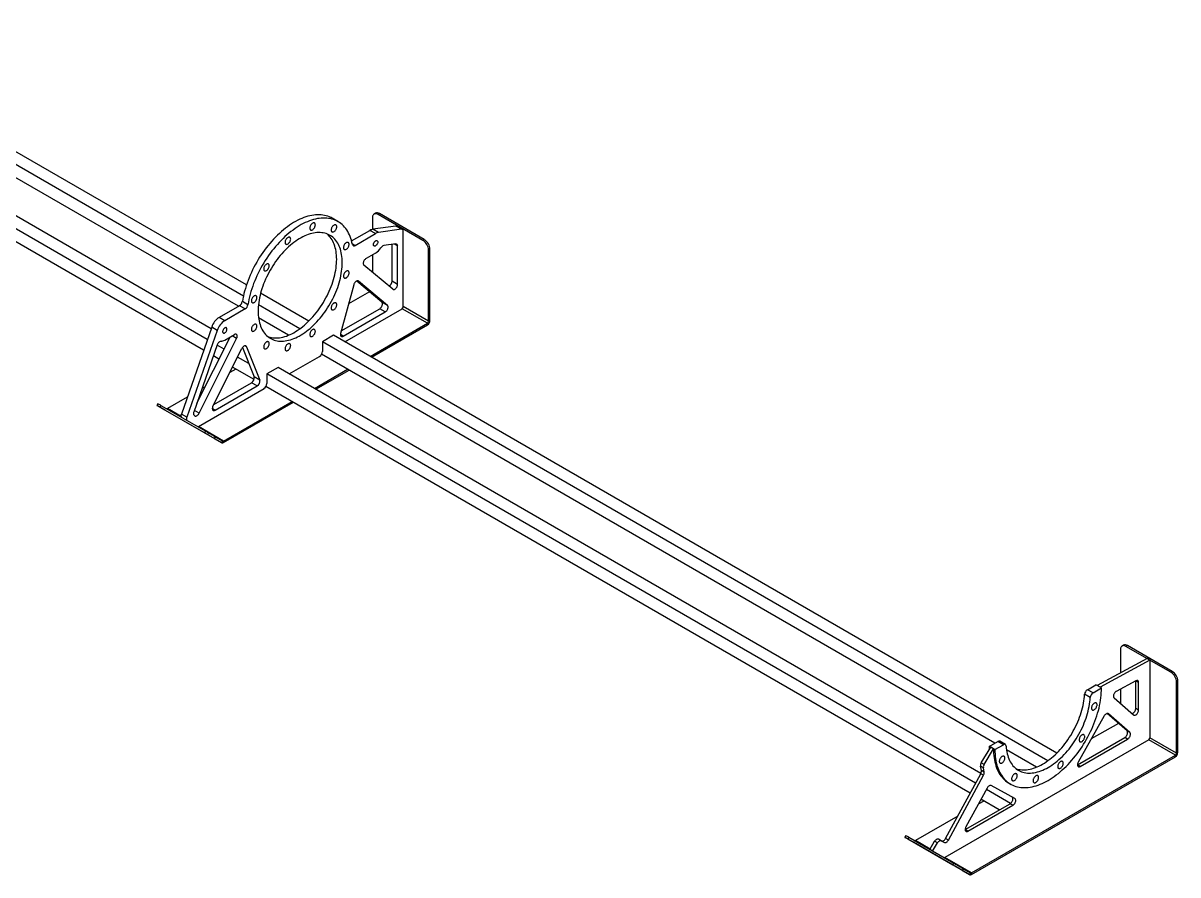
# Model space of a CAD drawing. Header units: inches. Extents: x 0.9 to 37.1, y -8.4 to 11.7.
# Drawn here: x 25.846 to 27.362, y -1.222 to -0.104 of the extents above; entities that cross this region are included whole.
import ezdxf

# ---------------------------------------------------------------- set-up
doc = ezdxf.new("R2010")
doc.units = ezdxf.units.IN
doc.header["$MEASUREMENT"] = 0

msp = doc.modelspace()

# ---------------------------------------------------------------- linework, layer by layer
at = {"color": 7, "linetype": 'Continuous', "lineweight": 25}
for p, q in [((26.1393, -0.4474), (25.5441, -0.1038)), ((26.1353, -0.4621), (25.5293, -0.1123)), ((26.1289, -0.4754), (25.5283, -0.1287)), ((26.0929, -0.5049), (25.4711, -0.1459)), ((26.088, -0.5191), (25.4564, -0.1544)), ((26.0831, -0.5332), (25.4553, -0.1708)), ((26.2594, -0.3642), (26.252, -0.3599)), ((26.3047, -0.3591), (26.3047, -0.3745)), ((26.3087, -0.3533), (26.3069, -0.3544)), ((26.3139, -0.3538), (26.3121, -0.3549)), ((26.371, -0.3889), (26.3121, -0.3549)), ((26.3728, -0.3878), (26.3139, -0.3538)), ((26.2774, -0.3897), (26.3015, -0.3758)), ((26.3089, -0.38), (26.3015, -0.3758)), ((26.3355, -0.3701), (26.3054, -0.3743)), ((26.3128, -0.3786), (26.3054, -0.3743)), ((26.3428, -0.3743), (26.3128, -0.3786)), ((26.3428, -0.3743), (26.3355, -0.3701)), ((26.3441, -0.3746), (26.3368, -0.3703)), ((26.3452, -0.4759), (26.3452, -0.377)), ((26.2821, -0.3955), (26.2783, -0.3933)), ((26.2821, -0.3955), (26.3089, -0.38)), ((26.3355, -0.3936), (26.3195, -0.3958)), ((26.3378, -0.3962), (26.3338, -0.3938)), ((26.371, -0.3889), (26.3728, -0.3878)), ((26.3089, -0.4055), (26.2963, -0.4128)), ((26.3047, -0.4079), (26.3047, -0.4308)), ((26.3305, -0.4423), (26.3305, -0.3943)), ((26.3378, -0.4466), (26.3378, -0.3962)), ((26.3802, -0.4006), (26.3784, -0.4017)), ((26.3784, -0.4951), (26.3784, -0.4017)), ((26.3802, -0.494), (26.3802, -0.4006)), ((26.3313, -0.453), (26.2934, -0.4214)), ((26.2802, -0.4473), (26.263, -0.511)), ((26.3171, -0.47), (26.2841, -0.4423)), ((26.2865, -0.4425), (26.286, -0.4422)), ((26.3245, -0.4742), (26.2865, -0.4425)), ((26.3378, -0.4466), (26.3305, -0.4423)), ((26.1413, -0.4733), (26.134, -0.4691)), ((26.2213, -0.4948), (26.158, -0.4582)), ((26.301, -0.4565), (26.2734, -0.4724)), ((26.1304, -0.4746), (26.1036, -0.49)), ((26.1377, -0.4788), (26.1109, -0.4943)), ((26.1377, -0.4788), (26.1304, -0.4746)), ((26.2095, -0.5049), (26.1551, -0.4735)), ((26.2639, -0.5077), (26.3143, -0.4786)), ((26.2664, -0.5147), (26.3216, -0.4828)), ((26.2685, -0.522), (26.3437, -0.4786)), ((26.3216, -0.4828), (26.3143, -0.4786)), ((26.3245, -0.4742), (26.3171, -0.47)), ((26.3768, -0.4977), (26.3437, -0.4786)), ((26.3784, -0.4951), (26.3452, -0.4759)), ((26.1109, -0.4943), (26.1036, -0.49)), ((26.1946, -0.5134), (26.1552, -0.4906)), ((26.3016, -0.5411), (26.3768, -0.4977)), ((26.3035, -0.5422), (26.3768, -0.4999)), ((26.3768, -0.4999), (26.3768, -0.4977)), ((26.3802, -0.494), (26.3784, -0.4951)), ((26.0937, -0.5027), (26.0539, -0.6168)), ((26.1011, -0.507), (26.0613, -0.621)), ((26.1011, -0.507), (26.0937, -0.5027)), ((26.1109, -0.5198), (26.1235, -0.5125)), ((26.1264, -0.5178), (26.1204, -0.5143)), ((26.2538, -0.5135), (26.239, -0.522)), ((27.2032, -1.0616), (26.2538, -0.5135)), ((26.2664, -0.5147), (26.2627, -0.5126)), ((26.101, -0.526), (26.0702, -0.6142)), ((26.0743, -0.6026), (26.1179, -0.5158)), ((26.0772, -0.6157), (26.1264, -0.5178)), ((26.1099, -0.5317), (26.1009, -0.5265)), ((26.1165, -0.5185), (26.1148, -0.5175)), ((26.1343, -0.5294), (26.1495, -0.568)), ((26.1396, -0.5285), (26.1375, -0.5272)), ((26.1396, -0.5285), (26.1569, -0.5722)), ((27.1913, -1.0717), (26.239, -0.522)), ((26.239, -0.522), (26.239, -0.5348)), ((26.0953, -0.6065), (26.1333, -0.5309)), ((26.1033, -0.5449), (26.0959, -0.5406)), ((26.1427, -0.5506), (26.1277, -0.542)), ((26.1955, -0.5641), (26.2353, -0.5411)), ((27.1218, -1.0486), (26.2379, -0.5384)), ((26.1255, -0.5577), (26.1175, -0.5624)), ((26.1493, -0.5715), (26.1211, -0.5552)), ((26.1808, -0.5556), (26.1661, -0.5641)), ((27.1035, -1.0883), (26.1808, -0.5556)), ((26.2287, -0.5833), (26.2722, -0.5581)), ((26.2305, -0.5843), (26.274, -0.5592)), ((26.0964, -0.6043), (26.146, -0.5757)), ((26.1534, -0.5799), (26.146, -0.5757)), ((26.1569, -0.5722), (26.1495, -0.568)), ((27.0965, -1.1012), (26.1661, -0.5641)), ((26.1661, -0.5641), (26.1661, -0.5769)), ((26.0762, -0.633), (26.1624, -0.5833)), ((26.0851, -0.5811), (26.081, -0.5835)), ((26.0982, -0.6118), (26.1534, -0.5799)), ((27.0894, -1.1142), (26.165, -0.5805)), ((26.0231, -0.6032), (26.0218, -0.6054)), ((26.0269, -0.6054), (26.0256, -0.6076)), ((26.0269, -0.6054), (26.0859, -0.6394)), ((26.0616, -0.5946), (26.0356, -0.6096)), ((26.1093, -0.6522), (26.1992, -0.6003)), ((26.1093, -0.6543), (26.201, -0.6013)), ((26.0332, -0.612), (26.0235, -0.6064)), ((26.0256, -0.6076), (26.0846, -0.6416)), ((26.1069, -0.6545), (26.0332, -0.612)), ((26.0537, -0.6201), (26.0356, -0.6096)), ((26.0613, -0.621), (26.0539, -0.6168)), ((26.0709, -0.6187), (26.0717, -0.6192)), ((26.0772, -0.6157), (26.071, -0.6121)), ((26.0982, -0.6118), (26.0945, -0.6097)), ((26.1093, -0.6522), (26.0762, -0.633)), ((26.0846, -0.6416), (26.0859, -0.6394)), ((26.0984, -0.6466), (26.0971, -0.6489)), ((26.0971, -0.6489), (26.1069, -0.6545)), ((26.0984, -0.6466), (26.1082, -0.6523)), ((26.1069, -0.6545), (26.1082, -0.6523)), ((26.1093, -0.6543), (26.1093, -0.6522)), ((27.2905, -0.9201), (27.2887, -0.9212)), ((27.2958, -0.9206), (27.2939, -0.9217)), ((27.3528, -0.9557), (27.2939, -0.9217)), ((27.3547, -0.9546), (27.2958, -0.9206)), ((27.3215, -0.9376), (27.2562, -0.9731)), ((27.3252, -0.9398), (27.2599, -0.9753)), ((27.2865, -0.9259), (27.2865, -0.9566)), ((27.3252, -0.9398), (27.3215, -0.9376)), ((27.3252, -0.9398), (27.3252, -1.0417)), ((27.3528, -0.9557), (27.3547, -0.9546)), ((27.3069, -0.9667), (27.2812, -0.9807)), ((27.3105, -0.9689), (27.3068, -0.9668)), ((27.3068, -1.0032), (27.3068, -0.9668)), ((27.3105, -1.0053), (27.3105, -0.9689)), ((27.362, -0.9674), (27.3602, -0.9685)), ((27.3602, -1.0619), (27.3602, -0.9685)), ((27.362, -1.0608), (27.362, -0.9674)), ((27.2469, -0.9889), (27.2395, -0.9846)), ((27.2432, -0.9785), (27.2544, -0.9721)), ((27.2506, -0.9828), (27.2432, -0.9785)), ((27.2506, -0.9828), (27.2617, -0.9763)), ((27.2617, -0.9763), (27.2544, -0.9721)), ((27.2599, -0.9753), (27.2562, -0.9731)), ((27.2865, -0.9778), (27.2865, -0.9966)), ((27.2782, -0.9893), (27.3039, -1.0117)), ((27.2653, -1.013), (27.2312, -1.0735)), ((27.2953, -1.0326), (27.2691, -1.0098)), ((27.2708, -1.0102), (27.2702, -1.0098)), ((27.299, -1.0347), (27.2708, -1.0102)), ((27.3105, -1.0053), (27.3068, -1.0032)), ((27.2839, -1.0227), (27.2483, -1.0432)), ((27.3237, -1.0443), (27.0562, -1.1988)), ((27.2302, -1.077), (27.2924, -1.0411)), ((27.2339, -1.0792), (27.2961, -1.0433)), ((27.2961, -1.0433), (27.2924, -1.0411)), ((27.299, -1.0347), (27.2953, -1.0326)), ((27.3587, -1.0645), (27.3237, -1.0443)), ((27.3602, -1.0619), (27.3252, -1.0417)), ((27.104, -1.0745), (27.1163, -1.0539)), ((27.1077, -1.0766), (27.1199, -1.056)), ((27.1144, -1.0529), (27.1256, -1.0464)), ((27.1218, -1.0571), (27.1144, -1.0529)), ((27.1199, -1.056), (27.1163, -1.0539)), ((27.1218, -1.0571), (27.1329, -1.0507)), ((27.1329, -1.0507), (27.1256, -1.0464)), ((27.1356, -1.0504), (27.1282, -1.0461)), ((27.1764, -1.0802), (27.1371, -1.0574)), ((27.362, -1.0608), (27.3602, -1.0619)), ((27.0911, -1.219), (27.3587, -1.0645)), ((27.0911, -1.2211), (27.3587, -1.0667)), ((27.1077, -1.0766), (27.104, -1.0745)), ((27.3587, -1.0667), (27.3587, -1.0645)), ((27.0571, -1.1737), (27.1032, -1.0888)), ((27.0608, -1.1758), (27.1069, -1.0909)), ((27.1067, -1.0812), (27.103, -1.079)), ((27.1041, -1.0845), (27.103, -1.079)), ((27.1069, -1.0909), (27.1032, -1.0888)), ((27.1078, -1.0866), (27.1041, -1.0845)), ((27.1078, -1.0866), (27.1067, -1.0812)), ((27.2339, -1.0792), (27.2302, -1.077)), ((27.1481, -1.1214), (27.1168, -1.1044)), ((27.1404, -1.1013), (27.1423, -1.1024)), ((27.1115, -1.1077), (27.0838, -1.1587)), ((27.1423, -1.1277), (27.1106, -1.1094)), ((27.0828, -1.1621), (27.1418, -1.1281)), ((27.0865, -1.1642), (27.1455, -1.1302)), ((27.1074, -1.1246), (27.1, -1.1288)), ((27.1276, -1.1362), (27.1035, -1.1223)), ((27.1455, -1.1302), (27.1418, -1.1281)), ((27.073, -1.1444), (27.0175, -1.1765)), ((27.0865, -1.1642), (27.0828, -1.1621)), ((27.005, -1.17), (27.0037, -1.1722)), ((27.0151, -1.1788), (27.0053, -1.1732)), ((27.0088, -1.1722), (27.0075, -1.1744)), ((27.0075, -1.1744), (27.0664, -1.2084)), ((27.0088, -1.1722), (27.0677, -1.2062)), ((27.0888, -1.2213), (27.0151, -1.1788)), ((27.0367, -1.1876), (27.0175, -1.1765)), ((27.0364, -1.1881), (27.0427, -1.1775)), ((27.0401, -1.1902), (27.0464, -1.1796)), ((27.0464, -1.1796), (27.0427, -1.1775)), ((27.0515, -1.1767), (27.0479, -1.1746)), ((27.0515, -1.1767), (27.0555, -1.179)), ((27.0608, -1.1758), (27.0571, -1.1737)), ((27.0401, -1.1902), (27.0364, -1.1881)), ((27.0911, -1.219), (27.0562, -1.1988)), ((27.0664, -1.2084), (27.0677, -1.2062)), ((27.0803, -1.2134), (27.079, -1.2157)), ((27.079, -1.2157), (27.0888, -1.2213)), ((27.0803, -1.2134), (27.0901, -1.2191)), ((27.0888, -1.2213), (27.0901, -1.2191)), ((27.0911, -1.2211), (27.0911, -1.219))]:
    msp.add_line(p, q, dxfattribs=at)
at = {"color": 7, "linetype": 'Continuous', "lineweight": 25, "flags": 128}
for points in [[(26.252, -0.3599), (26.2504, -0.359), (26.2483, -0.3581), (26.2463, -0.3573), (26.2441, -0.3567), (26.2419, -0.3561), (26.2397, -0.3557), (26.2374, -0.3555), (26.235, -0.3553), (26.2326, -0.3553), (26.2301, -0.3555), (26.2276, -0.3557), (26.2251, -0.3561), (26.2225, -0.3567), (26.2199, -0.3573), (26.2173, -0.3582), (26.2146, -0.3591), (26.212, -0.3601), (26.2093, -0.3613), (26.2066, -0.3626), (26.2039, -0.3641), (26.2012, -0.3656), (26.1985, -0.3673), (26.1958, -0.3691), (26.1931, -0.371), (26.1905, -0.373), (26.1878, -0.3752), (26.1852, -0.3774), (26.1826, -0.3797), (26.18, -0.3822), (26.1775, -0.3847), (26.175, -0.3873), (26.1725, -0.39), (26.1701, -0.3928), (26.1677, -0.3957), (26.1654, -0.3986), (26.1632, -0.4016), (26.161, -0.4047), (26.1588, -0.4078), (26.1567, -0.411), (26.1547, -0.4142), (26.1528, -0.4175), (26.1509, -0.4209), (26.1492, -0.4242), (26.1474, -0.4276), (26.1458, -0.4311), (26.1443, -0.4345), (26.1428, -0.438), (26.1415, -0.4415), (26.1402, -0.4449), (26.139, -0.4484), (26.1379, -0.4519), (26.1369, -0.4554), (26.1361, -0.4588), (26.1353, -0.4623), (26.1346, -0.4657), (26.134, -0.4691)], [(26.2785, -0.3942), (26.2779, -0.3915), (26.2772, -0.3888), (26.2764, -0.3863), (26.2755, -0.3839), (26.2745, -0.3816), (26.2734, -0.3793), (26.2723, -0.3772), (26.271, -0.3752), (26.2696, -0.3733), (26.2682, -0.3715), (26.2666, -0.3698), (26.265, -0.3683), (26.2633, -0.3668), (26.2615, -0.3655), (26.2597, -0.3644), (26.2577, -0.3633), (26.2557, -0.3624), (26.2536, -0.3616), (26.2515, -0.3609), (26.2493, -0.3604), (26.247, -0.36), (26.2447, -0.3597), (26.2424, -0.3596), (26.2399, -0.3596), (26.2375, -0.3597), (26.235, -0.36), (26.2324, -0.3604), (26.2299, -0.3609), (26.2273, -0.3616), (26.2246, -0.3624), (26.222, -0.3633), (26.2193, -0.3644), (26.2166, -0.3656), (26.214, -0.3669), (26.2113, -0.3683), (26.2086, -0.3699), (26.2059, -0.3716), (26.2032, -0.3734), (26.2005, -0.3753), (26.1978, -0.3773), (26.1952, -0.3794), (26.1925, -0.3816), (26.1899, -0.384), (26.1874, -0.3864), (26.1848, -0.3889), (26.1823, -0.3916), (26.1799, -0.3943), (26.1775, -0.397), (26.1751, -0.3999), (26.1728, -0.4028), (26.1705, -0.4059), (26.1683, -0.4089), (26.1662, -0.4121), (26.1641, -0.4153), (26.1621, -0.4185), (26.1602, -0.4218), (26.1583, -0.4251), (26.1565, -0.4285), (26.1548, -0.4319), (26.1532, -0.4353), (26.1517, -0.4388), (26.1502, -0.4422), (26.1488, -0.4457), (26.1476, -0.4492), (26.1464, -0.4527), (26.1453, -0.4562), (26.1443, -0.4596), (26.1434, -0.4631), (26.1426, -0.4665), (26.1419, -0.4699), (26.1413, -0.4733)], [(26.3121, -0.3549), (26.3112, -0.3544), (26.3103, -0.3541), (26.3095, -0.3539), (26.3086, -0.3539), (26.3079, -0.354), (26.3072, -0.3542), (26.3066, -0.3546), (26.306, -0.3551), (26.3055, -0.3557), (26.3052, -0.3564), (26.3049, -0.3572), (26.3048, -0.3581), (26.3047, -0.3591)], [(26.2652, -0.418), (26.2651, -0.4153), (26.2649, -0.4126), (26.2647, -0.4101), (26.2643, -0.4076), (26.2639, -0.4051), (26.2633, -0.4028), (26.2627, -0.4005), (26.2619, -0.3984), (26.2611, -0.3963), (26.2601, -0.3943), (26.2591, -0.3924), (26.2579, -0.3907), (26.2567, -0.389), (26.2554, -0.3875), (26.254, -0.386), (26.2526, -0.3847), (26.251, -0.3836), (26.2494, -0.3825), (26.2477, -0.3816), (26.2459, -0.3807), (26.2441, -0.3801), (26.2422, -0.3795), (26.2402, -0.3791), (26.2382, -0.3788), (26.2361, -0.3786), (26.234, -0.3786), (26.2319, -0.3787), (26.2297, -0.3789), (26.2274, -0.3793), (26.2252, -0.3798), (26.2229, -0.3804), (26.2205, -0.3812), (26.2182, -0.382), (26.2158, -0.3831), (26.2135, -0.3842), (26.2111, -0.3854), (26.2087, -0.3868), (26.2063, -0.3883), (26.204, -0.3899), (26.2016, -0.3916), (26.1993, -0.3934), (26.197, -0.3954), (26.1947, -0.3974), (26.1924, -0.3995), (26.1901, -0.4017), (26.1879, -0.404), (26.1858, -0.4064), (26.1837, -0.4089), (26.1816, -0.4115), (26.1796, -0.4141), (26.1776, -0.4168), (26.1757, -0.4195), (26.1739, -0.4223), (26.1721, -0.4252), (26.1704, -0.4281), (26.1688, -0.431), (26.1673, -0.434), (26.1658, -0.437), (26.1644, -0.44), (26.1631, -0.4431), (26.1619, -0.4461), (26.1607, -0.4492), (26.1597, -0.4523), (26.1588, -0.4553), (26.1579, -0.4584), (26.1572, -0.4614), (26.1565, -0.4644), (26.1559, -0.4674), (26.1555, -0.4704), (26.1551, -0.4733), (26.1549, -0.4762), (26.1547, -0.479), (26.1547, -0.4818), (26.1547, -0.4845), (26.1549, -0.4872), (26.1551, -0.4897), (26.1555, -0.4922), (26.1559, -0.4947), (26.1565, -0.497), (26.1572, -0.4993), (26.1579, -0.5015), (26.1588, -0.5035), (26.1597, -0.5055), (26.1607, -0.5074), (26.1619, -0.5091), (26.1631, -0.5108), (26.1644, -0.5123), (26.1658, -0.5138), (26.1673, -0.5151), (26.1688, -0.5162), (26.1704, -0.5173), (26.1721, -0.5183), (26.1739, -0.5191), (26.1757, -0.5197), (26.1776, -0.5203), (26.1796, -0.5207), (26.1816, -0.521), (26.1837, -0.5212), (26.1858, -0.5212), (26.1879, -0.5211), (26.1901, -0.5209), (26.1924, -0.5205), (26.1947, -0.52), (26.197, -0.5194), (26.1993, -0.5186), (26.2016, -0.5178), (26.204, -0.5167), (26.2063, -0.5156), (26.2087, -0.5144), (26.2111, -0.513), (26.2135, -0.5115), (26.2158, -0.5099), (26.2182, -0.5082), (26.2205, -0.5064), (26.2229, -0.5044), (26.2252, -0.5024), (26.2274, -0.5003), (26.2297, -0.4981), (26.2319, -0.4958), (26.234, -0.4934), (26.2361, -0.4909), (26.2382, -0.4883), (26.2402, -0.4857), (26.2422, -0.483), (26.2441, -0.4803), (26.2459, -0.4775), (26.2477, -0.4746), (26.2494, -0.4717), (26.251, -0.4688), (26.2526, -0.4658), (26.254, -0.4628), (26.2554, -0.4598), (26.2567, -0.4567), (26.2579, -0.4537), (26.2591, -0.4506), (26.2601, -0.4475), (26.2611, -0.4445), (26.2619, -0.4414), (26.2627, -0.4384), (26.2633, -0.4354), (26.2639, -0.4324), (26.2643, -0.4294), (26.2647, -0.4265), (26.2649, -0.4236), (26.2651, -0.4208), (26.2652, -0.418)], [(26.2298, -0.3686), (26.2297, -0.3679), (26.2296, -0.3673), (26.2293, -0.3668), (26.229, -0.3664), (26.2285, -0.3661), (26.228, -0.366), (26.2275, -0.366), (26.2269, -0.3661), (26.2263, -0.3664), (26.2256, -0.3668), (26.225, -0.3673), (26.2245, -0.3679), (26.2239, -0.3686), (26.2235, -0.3693), (26.2231, -0.3701), (26.2228, -0.3709), (26.2225, -0.3717), (26.2224, -0.3725), (26.2224, -0.3732), (26.2225, -0.3738), (26.2228, -0.3744), (26.2231, -0.3749), (26.2235, -0.3752), (26.2239, -0.3754), (26.2245, -0.3755), (26.225, -0.3754), (26.2256, -0.3752), (26.2263, -0.3749), (26.2269, -0.3744), (26.2275, -0.3739), (26.228, -0.3732), (26.2285, -0.3725), (26.229, -0.3717), (26.2293, -0.3709), (26.2296, -0.3701), (26.2297, -0.3693), (26.2298, -0.3686)], [(26.2579, -0.3711), (26.2578, -0.3704), (26.2577, -0.3698), (26.2574, -0.3693), (26.257, -0.3689), (26.2566, -0.3686), (26.2561, -0.3685), (26.2556, -0.3685), (26.255, -0.3686), (26.2543, -0.3689), (26.2537, -0.3693), (26.2531, -0.3698), (26.2525, -0.3704), (26.252, -0.3711), (26.2515, -0.3718), (26.2511, -0.3726), (26.2508, -0.3734), (26.2506, -0.3742), (26.2505, -0.375), (26.2505, -0.3757), (26.2506, -0.3764), (26.2508, -0.3769), (26.2511, -0.3774), (26.2515, -0.3777), (26.252, -0.3779), (26.2525, -0.378), (26.2531, -0.3779), (26.2537, -0.3777), (26.2543, -0.3774), (26.255, -0.3769), (26.2556, -0.3764), (26.2561, -0.3757), (26.2566, -0.375), (26.257, -0.3742), (26.2574, -0.3734), (26.2577, -0.3726), (26.2578, -0.3718), (26.2579, -0.3711)], [(26.1974, -0.3873), (26.1973, -0.3866), (26.1972, -0.386), (26.1969, -0.3855), (26.1966, -0.3851), (26.1961, -0.3848), (26.1956, -0.3847), (26.1951, -0.3847), (26.1945, -0.3848), (26.1939, -0.3851), (26.1932, -0.3855), (26.1926, -0.386), (26.192, -0.3866), (26.1915, -0.3873), (26.191, -0.388), (26.1907, -0.3888), (26.1903, -0.3896), (26.1901, -0.3904), (26.19, -0.3912), (26.19, -0.3919), (26.1901, -0.3926), (26.1903, -0.3931), (26.1907, -0.3936), (26.191, -0.3939), (26.1915, -0.3941), (26.192, -0.3942), (26.1926, -0.3941), (26.1932, -0.3939), (26.1939, -0.3936), (26.1945, -0.3931), (26.1951, -0.3926), (26.1956, -0.3919), (26.1961, -0.3912), (26.1966, -0.3904), (26.1969, -0.3896), (26.1972, -0.3888), (26.1973, -0.388), (26.1974, -0.3873)], [(26.2578, -0.4138), (26.2577, -0.411), (26.2576, -0.4084), (26.2573, -0.4058), (26.257, -0.4033), (26.2565, -0.4009), (26.256, -0.3985), (26.2553, -0.3963), (26.2545, -0.3941), (26.2537, -0.392), (26.2527, -0.3901), (26.2517, -0.3882), (26.2506, -0.3864), (26.2494, -0.3848), (26.2481, -0.3832), (26.2467, -0.3818), (26.2452, -0.3805), (26.2451, -0.3804)], [(26.2741, -0.3942), (26.274, -0.3935), (26.2739, -0.3929), (26.2736, -0.3923), (26.2732, -0.392), (26.2728, -0.3917), (26.2723, -0.3915), (26.2718, -0.3915), (26.2712, -0.3917), (26.2705, -0.3919), (26.2699, -0.3923), (26.2693, -0.3928), (26.2687, -0.3934), (26.2682, -0.3941), (26.2677, -0.3949), (26.2673, -0.3957), (26.267, -0.3965), (26.2668, -0.3973), (26.2667, -0.398), (26.2667, -0.3988), (26.2668, -0.3994), (26.267, -0.4), (26.2673, -0.4004), (26.2677, -0.4008), (26.2682, -0.401), (26.2687, -0.401), (26.2693, -0.401), (26.2699, -0.4008), (26.2705, -0.4004), (26.2712, -0.4), (26.2718, -0.3994), (26.2723, -0.3988), (26.2728, -0.3981), (26.2732, -0.3973), (26.2736, -0.3965), (26.2739, -0.3957), (26.274, -0.3949), (26.2741, -0.3942)], [(26.3061, -0.3944), (26.3061, -0.3937), (26.3063, -0.3931), (26.3065, -0.3924), (26.3068, -0.3917), (26.3072, -0.3911), (26.3077, -0.3905), (26.3082, -0.39), (26.3087, -0.3896), (26.3093, -0.3893), (26.3098, -0.3892), (26.3103, -0.3891), (26.3107, -0.3892), (26.3111, -0.3895), (26.3114, -0.3898), (26.3116, -0.3903), (26.3117, -0.3908), (26.3117, -0.3915), (26.3116, -0.3921), (26.3114, -0.3928), (26.3111, -0.3935), (26.3107, -0.3942), (26.3103, -0.3948), (26.3098, -0.3953), (26.3093, -0.3958), (26.3087, -0.3961), (26.3082, -0.3963), (26.3077, -0.3964), (26.3072, -0.3964), (26.3068, -0.3962), (26.3065, -0.3959), (26.3063, -0.3955), (26.3061, -0.395), (26.3061, -0.3944)], [(26.1693, -0.4222), (26.1693, -0.4215), (26.1691, -0.4209), (26.1689, -0.4204), (26.1685, -0.42), (26.1681, -0.4197), (26.1676, -0.4196), (26.167, -0.4196), (26.1664, -0.4197), (26.1658, -0.42), (26.1652, -0.4204), (26.1646, -0.4209), (26.164, -0.4215), (26.1634, -0.4222), (26.163, -0.4229), (26.1626, -0.4237), (26.1623, -0.4245), (26.1621, -0.4253), (26.162, -0.4261), (26.162, -0.4268), (26.1621, -0.4275), (26.1623, -0.428), (26.1626, -0.4285), (26.163, -0.4288), (26.1634, -0.429), (26.164, -0.4291), (26.1646, -0.429), (26.1652, -0.4288), (26.1658, -0.4285), (26.1664, -0.428), (26.167, -0.4275), (26.1676, -0.4268), (26.1681, -0.4261), (26.1685, -0.4254), (26.1689, -0.4246), (26.1691, -0.4237), (26.1693, -0.423), (26.1693, -0.4222)], [(26.1673, -0.5151), (26.1684, -0.5155), (26.1703, -0.5161), (26.1722, -0.5165), (26.1742, -0.5168), (26.1763, -0.5169), (26.1784, -0.517), (26.1806, -0.5169), (26.1828, -0.5166), (26.185, -0.5163), (26.1873, -0.5158), (26.1896, -0.5151), (26.1919, -0.5144), (26.1943, -0.5135), (26.1966, -0.5125), (26.199, -0.5114), (26.2014, -0.5101), (26.2037, -0.5087), (26.2061, -0.5073), (26.2085, -0.5056), (26.2108, -0.5039), (26.2132, -0.5021), (26.2155, -0.5002), (26.2178, -0.4982), (26.2201, -0.496), (26.2223, -0.4938), (26.2245, -0.4915), (26.2267, -0.4891), (26.2288, -0.4866), (26.2308, -0.4841), (26.2329, -0.4815), (26.2348, -0.4788), (26.2367, -0.476), (26.2386, -0.4732), (26.2403, -0.4704), (26.242, -0.4675), (26.2437, -0.4645), (26.2452, -0.4616), (26.2467, -0.4586), (26.2481, -0.4555), (26.2494, -0.4525), (26.2506, -0.4494), (26.2517, -0.4463), (26.2527, -0.4433), (26.2537, -0.4402), (26.2545, -0.4372), (26.2553, -0.4341), (26.256, -0.4311), (26.2565, -0.4281), (26.257, -0.4252), (26.2573, -0.4222), (26.2576, -0.4194), (26.2577, -0.4165), (26.2578, -0.4138)], [(26.2963, -0.4128), (26.2956, -0.4132), (26.295, -0.4138), (26.2945, -0.4144), (26.2939, -0.4151), (26.2935, -0.4159), (26.2931, -0.4167), (26.2928, -0.4176), (26.2927, -0.4184), (26.2926, -0.4191), (26.2927, -0.4198), (26.2928, -0.4205), (26.2931, -0.421), (26.2934, -0.4214)], [(26.2741, -0.4316), (26.274, -0.4309), (26.2739, -0.4303), (26.2736, -0.4298), (26.2732, -0.4294), (26.2728, -0.4291), (26.2723, -0.429), (26.2718, -0.429), (26.2712, -0.4291), (26.2705, -0.4294), (26.2699, -0.4298), (26.2693, -0.4303), (26.2687, -0.4309), (26.2682, -0.4315), (26.2677, -0.4323), (26.2673, -0.4331), (26.267, -0.4339), (26.2668, -0.4347), (26.2667, -0.4355), (26.2667, -0.4362), (26.2668, -0.4368), (26.267, -0.4374), (26.2673, -0.4378), (26.2677, -0.4382), (26.2682, -0.4384), (26.2687, -0.4385), (26.2693, -0.4384), (26.2699, -0.4382), (26.2705, -0.4379), (26.2712, -0.4374), (26.2718, -0.4369), (26.2723, -0.4362), (26.2728, -0.4355), (26.2732, -0.4347), (26.2736, -0.4339), (26.2739, -0.4331), (26.274, -0.4323), (26.2741, -0.4316)], [(26.2865, -0.4425), (26.286, -0.4422), (26.2855, -0.4421), (26.2849, -0.4421), (26.2843, -0.4422), (26.2837, -0.4425), (26.283, -0.443), (26.2824, -0.4435), (26.2818, -0.4442), (26.2813, -0.4449), (26.2808, -0.4457), (26.2805, -0.4465), (26.2802, -0.4473)], [(26.3313, -0.453), (26.3318, -0.4533), (26.3323, -0.4535), (26.3329, -0.4534), (26.3335, -0.4533), (26.3341, -0.453), (26.3348, -0.4526), (26.3354, -0.452), (26.336, -0.4514), (26.3365, -0.4506), (26.337, -0.4498), (26.3373, -0.449), (26.3376, -0.4482), (26.3378, -0.4474), (26.3378, -0.4466)], [(26.1531, -0.464), (26.1531, -0.4633), (26.1529, -0.4627), (26.1526, -0.4622), (26.1523, -0.4618), (26.1519, -0.4615), (26.1514, -0.4614), (26.1508, -0.4614), (26.1502, -0.4615), (26.1496, -0.4618), (26.149, -0.4622), (26.1484, -0.4627), (26.1478, -0.4633), (26.1472, -0.4639), (26.1468, -0.4647), (26.1464, -0.4655), (26.1461, -0.4663), (26.1459, -0.4671), (26.1458, -0.4679), (26.1458, -0.4686), (26.1459, -0.4692), (26.1461, -0.4698), (26.1464, -0.4702), (26.1468, -0.4706), (26.1472, -0.4708), (26.1478, -0.4709), (26.1484, -0.4708), (26.149, -0.4706), (26.1496, -0.4703), (26.1502, -0.4698), (26.1508, -0.4693), (26.1514, -0.4686), (26.1519, -0.4679), (26.1523, -0.4671), (26.1526, -0.4663), (26.1529, -0.4655), (26.1531, -0.4647), (26.1531, -0.464)], [(26.2579, -0.4733), (26.2578, -0.4727), (26.2577, -0.472), (26.2574, -0.4715), (26.257, -0.4711), (26.2566, -0.4709), (26.2561, -0.4707), (26.2556, -0.4707), (26.255, -0.4709), (26.2543, -0.4711), (26.2537, -0.4715), (26.2531, -0.472), (26.2525, -0.4726), (26.252, -0.4733), (26.2515, -0.4741), (26.2511, -0.4748), (26.2508, -0.4757), (26.2506, -0.4765), (26.2505, -0.4772), (26.2505, -0.4779), (26.2506, -0.4786), (26.2508, -0.4792), (26.2511, -0.4796), (26.2515, -0.4799), (26.252, -0.4801), (26.2525, -0.4802), (26.2531, -0.4802), (26.2537, -0.48), (26.2543, -0.4796), (26.255, -0.4792), (26.2556, -0.4786), (26.2561, -0.478), (26.2566, -0.4773), (26.257, -0.4765), (26.2574, -0.4757), (26.2577, -0.4749), (26.2578, -0.4741), (26.2579, -0.4733)], [(26.3143, -0.4786), (26.3149, -0.4781), (26.3155, -0.4776), (26.3161, -0.4769), (26.3166, -0.4762), (26.3171, -0.4754), (26.3174, -0.4746), (26.3177, -0.4738), (26.3179, -0.473), (26.3179, -0.4722), (26.3179, -0.4715), (26.3177, -0.4709), (26.3175, -0.4704), (26.3171, -0.47)], [(26.3216, -0.4828), (26.3223, -0.4824), (26.3229, -0.4818), (26.3235, -0.4812), (26.324, -0.4805), (26.3244, -0.4797), (26.3248, -0.4789), (26.3251, -0.4781), (26.3253, -0.4772), (26.3253, -0.4765), (26.3253, -0.4758), (26.3251, -0.4751), (26.3248, -0.4746), (26.3245, -0.4742)], [(26.1531, -0.5014), (26.1531, -0.5007), (26.1529, -0.5001), (26.1526, -0.4996), (26.1523, -0.4992), (26.1519, -0.4989), (26.1514, -0.4988), (26.1508, -0.4988), (26.1502, -0.4989), (26.1496, -0.4992), (26.149, -0.4996), (26.1484, -0.5001), (26.1478, -0.5007), (26.1472, -0.5014), (26.1468, -0.5021), (26.1464, -0.5029), (26.1461, -0.5037), (26.1459, -0.5045), (26.1458, -0.5053), (26.1458, -0.506), (26.1459, -0.5067), (26.1461, -0.5072), (26.1464, -0.5077), (26.1468, -0.508), (26.1472, -0.5082), (26.1478, -0.5083), (26.1484, -0.5082), (26.149, -0.508), (26.1496, -0.5077), (26.1502, -0.5072), (26.1508, -0.5067), (26.1514, -0.506), (26.1519, -0.5053), (26.1523, -0.5045), (26.1526, -0.5037), (26.1529, -0.5029), (26.1531, -0.5021), (26.1531, -0.5014)], [(26.1138, -0.5054), (26.1137, -0.5048), (26.1136, -0.5043), (26.1133, -0.5039), (26.113, -0.5036), (26.1126, -0.5034), (26.1121, -0.5034), (26.1116, -0.5035), (26.1111, -0.5037), (26.1105, -0.504), (26.11, -0.5045), (26.1095, -0.505), (26.1091, -0.5056), (26.1087, -0.5063), (26.1084, -0.507), (26.1082, -0.5077), (26.1081, -0.5083), (26.1081, -0.509), (26.1082, -0.5095), (26.1084, -0.51), (26.1087, -0.5103), (26.1091, -0.5106), (26.1095, -0.5107), (26.11, -0.5106), (26.1105, -0.5105), (26.1111, -0.5102), (26.1116, -0.5098), (26.1121, -0.5093), (26.1126, -0.5087), (26.113, -0.5081), (26.1133, -0.5074), (26.1136, -0.5067), (26.1137, -0.5061), (26.1138, -0.5054)], [(26.1264, -0.5178), (26.1267, -0.517), (26.127, -0.5162), (26.1272, -0.5154), (26.1272, -0.5146), (26.1272, -0.5139), (26.127, -0.5133), (26.1267, -0.5128), (26.1263, -0.5124), (26.1259, -0.5121), (26.1254, -0.512), (26.1248, -0.5121), (26.1242, -0.5122), (26.1235, -0.5125)], [(26.2298, -0.5083), (26.2297, -0.5076), (26.2296, -0.507), (26.2293, -0.5065), (26.229, -0.5061), (26.2285, -0.5058), (26.228, -0.5056), (26.2275, -0.5056), (26.2269, -0.5058), (26.2263, -0.506), (26.2256, -0.5064), (26.225, -0.5069), (26.2245, -0.5075), (26.2239, -0.5082), (26.2235, -0.509), (26.2231, -0.5098), (26.2228, -0.5106), (26.2225, -0.5114), (26.2224, -0.5121), (26.2224, -0.5129), (26.2225, -0.5135), (26.2228, -0.5141), (26.2231, -0.5145), (26.2235, -0.5149), (26.2239, -0.5151), (26.2245, -0.5151), (26.225, -0.5151), (26.2256, -0.5149), (26.2263, -0.5145), (26.2269, -0.5141), (26.2275, -0.5135), (26.228, -0.5129), (26.2285, -0.5122), (26.229, -0.5114), (26.2293, -0.5106), (26.2296, -0.5098), (26.2297, -0.509), (26.2298, -0.5083)], [(26.263, -0.511), (26.2628, -0.5118), (26.2627, -0.5125), (26.2628, -0.5133), (26.263, -0.5139), (26.2632, -0.5144), (26.2636, -0.5148), (26.264, -0.5151), (26.2646, -0.5152), (26.2652, -0.5152), (26.2658, -0.515), (26.2664, -0.5147)], [(26.106, -0.5213), (26.1054, -0.5214), (26.1047, -0.5216), (26.1041, -0.5219), (26.1035, -0.5224), (26.1028, -0.523), (26.1023, -0.5237), (26.1018, -0.5244), (26.1014, -0.5252), (26.101, -0.526)], [(26.1396, -0.5285), (26.1393, -0.528), (26.139, -0.5276), (26.1385, -0.5273), (26.138, -0.5272), (26.1374, -0.5272), (26.1368, -0.5274), (26.1361, -0.5277), (26.1355, -0.5282), (26.1349, -0.5287), (26.1343, -0.5294), (26.1338, -0.5301), (26.1333, -0.5309)], [(26.1693, -0.5245), (26.1693, -0.5238), (26.1691, -0.5232), (26.1689, -0.5227), (26.1685, -0.5223), (26.1681, -0.522), (26.1676, -0.5218), (26.167, -0.5218), (26.1664, -0.522), (26.1658, -0.5222), (26.1652, -0.5226), (26.1646, -0.5231), (26.164, -0.5237), (26.1634, -0.5244), (26.163, -0.5252), (26.1626, -0.526), (26.1623, -0.5268), (26.1621, -0.5276), (26.162, -0.5283), (26.162, -0.5291), (26.1621, -0.5297), (26.1623, -0.5303), (26.1626, -0.5307), (26.163, -0.5311), (26.1634, -0.5313), (26.164, -0.5313), (26.1646, -0.5313), (26.1652, -0.5311), (26.1658, -0.5307), (26.1664, -0.5303), (26.167, -0.5297), (26.1676, -0.5291), (26.1681, -0.5284), (26.1685, -0.5276), (26.1689, -0.5268), (26.1691, -0.526), (26.1693, -0.5252), (26.1693, -0.5245)], [(26.1974, -0.527), (26.1973, -0.5263), (26.1972, -0.5257), (26.1969, -0.5252), (26.1966, -0.5248), (26.1961, -0.5245), (26.1956, -0.5244), (26.1951, -0.5244), (26.1945, -0.5245), (26.1939, -0.5248), (26.1932, -0.5251), (26.1926, -0.5256), (26.192, -0.5262), (26.1915, -0.5269), (26.191, -0.5277), (26.1907, -0.5285), (26.1903, -0.5293), (26.1901, -0.5301), (26.19, -0.5308), (26.19, -0.5316), (26.1901, -0.5322), (26.1903, -0.5328), (26.1907, -0.5332), (26.191, -0.5336), (26.1915, -0.5338), (26.192, -0.5338), (26.1926, -0.5338), (26.1932, -0.5336), (26.1939, -0.5332), (26.1945, -0.5328), (26.1951, -0.5322), (26.1956, -0.5316), (26.1961, -0.5309), (26.1966, -0.5301), (26.1969, -0.5293), (26.1972, -0.5285), (26.1973, -0.5277), (26.1974, -0.527)], [(26.0256, -0.6076), (26.0248, -0.6071), (26.024, -0.6067), (26.0234, -0.6063), (26.0228, -0.606), (26.0224, -0.6057), (26.0221, -0.6055), (26.0219, -0.6054), (26.0218, -0.6054), (26.0219, -0.6055), (26.0221, -0.6056), (26.0224, -0.6058), (26.0229, -0.606), (26.0235, -0.6064)], [(26.0546, -0.6213), (26.0542, -0.621), (26.0539, -0.6206), (26.0537, -0.6202), (26.0536, -0.6196), (26.0535, -0.619), (26.0536, -0.6183), (26.0537, -0.6175), (26.0539, -0.6168)], [(26.062, -0.6256), (26.0616, -0.6253), (26.0613, -0.6249), (26.0611, -0.6244), (26.0609, -0.6238), (26.0609, -0.6232), (26.0609, -0.6225), (26.0611, -0.6218), (26.0613, -0.621)], [(26.0702, -0.6142), (26.07, -0.6149), (26.0699, -0.6157), (26.0699, -0.6164), (26.0699, -0.617), (26.07, -0.6176), (26.0703, -0.618), (26.0706, -0.6184), (26.0709, -0.6187)], [(26.0717, -0.6192), (26.0722, -0.6194), (26.0727, -0.6194), (26.0733, -0.6194), (26.0739, -0.6192), (26.0745, -0.6188), (26.0751, -0.6184), (26.0757, -0.6178), (26.0763, -0.6172), (26.0768, -0.6165), (26.0772, -0.6157)], [(26.0953, -0.6065), (26.095, -0.6073), (26.0947, -0.6082), (26.0946, -0.609), (26.0945, -0.6097), (26.0946, -0.6104), (26.0947, -0.611), (26.095, -0.6115), (26.0954, -0.6119), (26.0958, -0.6122), (26.0964, -0.6123), (26.0969, -0.6123), (26.0976, -0.6121), (26.0982, -0.6118)], [(26.0971, -0.6489), (26.0964, -0.6485), (26.0957, -0.648), (26.0948, -0.6475), (26.0939, -0.647), (26.0929, -0.6464), (26.0918, -0.6458), (26.0907, -0.6452), (26.0897, -0.6446), (26.0886, -0.6439), (26.0875, -0.6433), (26.0865, -0.6427), (26.0855, -0.6422), (26.0846, -0.6416)], [(26.0859, -0.6394), (26.0868, -0.6399), (26.0878, -0.6405), (26.0888, -0.6411), (26.0899, -0.6417), (26.091, -0.6423), (26.092, -0.6429), (26.0931, -0.6436), (26.0942, -0.6442), (26.0952, -0.6447), (26.0961, -0.6453), (26.097, -0.6458), (26.0977, -0.6462), (26.0984, -0.6466)], [(27.2939, -0.9217), (27.293, -0.9212), (27.2922, -0.9209), (27.2913, -0.9207), (27.2905, -0.9207), (27.2897, -0.9208), (27.289, -0.921), (27.2884, -0.9214), (27.2879, -0.9219), (27.2874, -0.9225), (27.287, -0.9232), (27.2868, -0.924), (27.2866, -0.9249), (27.2865, -0.9259)], [(27.1218, -1.0571), (27.1218, -1.0602), (27.122, -1.0632), (27.1222, -1.0661), (27.1226, -1.069), (27.1231, -1.0717), (27.1236, -1.0745), (27.1243, -1.0771), (27.125, -1.0796), (27.1259, -1.082), (27.1269, -1.0844), (27.1279, -1.0866), (27.129, -1.0888), (27.1303, -1.0908), (27.1316, -1.0927), (27.133, -1.0945), (27.1345, -1.0962), (27.1361, -1.0978), (27.1378, -1.0993), (27.1395, -1.1006), (27.1413, -1.1018), (27.1432, -1.1029), (27.1452, -1.1039), (27.1472, -1.1047), (27.1493, -1.1055), (27.1515, -1.106), (27.1537, -1.1065), (27.156, -1.1068), (27.1583, -1.107), (27.1607, -1.107), (27.1631, -1.107), (27.1656, -1.1068), (27.1681, -1.1064), (27.1706, -1.1059), (27.1732, -1.1053), (27.1758, -1.1046), (27.1784, -1.1037), (27.1811, -1.1027), (27.1837, -1.1016), (27.1864, -1.1004), (27.1891, -1.099), (27.1918, -1.0975), (27.1944, -1.0959), (27.1971, -1.0942), (27.1998, -1.0923), (27.2024, -1.0904), (27.2051, -1.0883), (27.2077, -1.0862), (27.2103, -1.0839), (27.2129, -1.0816), (27.2154, -1.0791), (27.2179, -1.0766), (27.2204, -1.0739), (27.2228, -1.0712), (27.2252, -1.0684), (27.2275, -1.0655), (27.2298, -1.0626), (27.232, -1.0596), (27.2342, -1.0565), (27.2363, -1.0533), (27.2383, -1.0502), (27.2403, -1.0469), (27.2422, -1.0436), (27.244, -1.0403), (27.2457, -1.037), (27.2474, -1.0336), (27.249, -1.0302), (27.2505, -1.0267), (27.2519, -1.0233), (27.2532, -1.0198), (27.2545, -1.0164), (27.2556, -1.0129), (27.2567, -1.0094), (27.2576, -1.006), (27.2585, -1.0026), (27.2592, -0.9992), (27.2599, -0.9958), (27.2605, -0.9924), (27.2609, -0.9891), (27.2613, -0.9858), (27.2615, -0.9826), (27.2617, -0.9794), (27.2617, -0.9763)], [(27.1492, -1.0819), (27.1492, -1.082), (27.1511, -1.0826), (27.153, -1.0831), (27.155, -1.0834), (27.1571, -1.0837), (27.1592, -1.0838), (27.1613, -1.0837), (27.1635, -1.0836), (27.1657, -1.0833), (27.168, -1.0828), (27.1703, -1.0823), (27.1726, -1.0816), (27.1749, -1.0808), (27.1773, -1.0798), (27.1796, -1.0788), (27.182, -1.0776), (27.1844, -1.0762), (27.1868, -1.0748), (27.1891, -1.0733), (27.1915, -1.0716), (27.1939, -1.0698), (27.1962, -1.068), (27.1985, -1.066), (27.2008, -1.0639), (27.2031, -1.0617), (27.2053, -1.0595), (27.2075, -1.0571), (27.2096, -1.0547), (27.2117, -1.0521), (27.2137, -1.0496), (27.2157, -1.0469), (27.2177, -1.0442), (27.2195, -1.0414), (27.2213, -1.0386), (27.2231, -1.0357), (27.2247, -1.0327), (27.2263, -1.0298), (27.2278, -1.0268), (27.2293, -1.0238), (27.2306, -1.0207), (27.2319, -1.0177), (27.233, -1.0146), (27.2341, -1.0115), (27.2351, -1.0084), (27.236, -1.0054), (27.2368, -1.0023), (27.2375, -0.9993), (27.2381, -0.9963), (27.2386, -0.9933), (27.239, -0.9904), (27.2393, -0.9875), (27.2395, -0.9846)], [(27.2812, -0.9807), (27.2806, -0.9811), (27.2799, -0.9816), (27.2793, -0.9823), (27.2788, -0.983), (27.2783, -0.9838), (27.278, -0.9846), (27.2777, -0.9854), (27.2775, -0.9862), (27.2774, -0.987), (27.2774, -0.9877), (27.2776, -0.9884), (27.2779, -0.9889), (27.2782, -0.9893)], [(27.1366, -1.0525), (27.1368, -1.0551), (27.1371, -1.0577), (27.1375, -1.0602), (27.138, -1.0626), (27.1386, -1.0649), (27.1393, -1.0671), (27.1401, -1.0692), (27.141, -1.0713), (27.142, -1.0732), (27.1431, -1.075), (27.1443, -1.0767), (27.1455, -1.0783), (27.1469, -1.0798), (27.1483, -1.0812), (27.1498, -1.0824), (27.1514, -1.0836), (27.1531, -1.0846), (27.1548, -1.0855), (27.1566, -1.0862), (27.1585, -1.0868), (27.1604, -1.0873), (27.1624, -1.0877), (27.1644, -1.0879), (27.1665, -1.088), (27.1687, -1.088), (27.1709, -1.0878), (27.1731, -1.0875), (27.1753, -1.0871), (27.1776, -1.0865), (27.1799, -1.0858), (27.1823, -1.085), (27.1846, -1.0841), (27.187, -1.083), (27.1894, -1.0818), (27.1918, -1.0805), (27.1941, -1.0791), (27.1965, -1.0775), (27.1989, -1.0759), (27.2012, -1.0741), (27.2036, -1.0722), (27.2059, -1.0702), (27.2082, -1.0681), (27.2104, -1.066), (27.2126, -1.0637), (27.2148, -1.0613), (27.217, -1.0589), (27.2191, -1.0564), (27.2211, -1.0538), (27.2231, -1.0511), (27.225, -1.0484), (27.2269, -1.0456), (27.2287, -1.0428), (27.2304, -1.0399), (27.2321, -1.037), (27.2337, -1.034), (27.2352, -1.031), (27.2366, -1.028), (27.238, -1.025), (27.2392, -1.0219), (27.2404, -1.0188), (27.2415, -1.0158), (27.2425, -1.0127), (27.2434, -1.0096), (27.2442, -1.0066), (27.2449, -1.0036), (27.2455, -1.0005), (27.246, -0.9976), (27.2464, -0.9946), (27.2467, -0.9917), (27.2469, -0.9889)], [(27.2559, -0.9984), (27.2559, -0.9977), (27.2557, -0.9971), (27.2554, -0.9966), (27.2551, -0.9962), (27.2547, -0.9959), (27.2542, -0.9958), (27.2536, -0.9958), (27.253, -0.9959), (27.2524, -0.9962), (27.2518, -0.9966), (27.2512, -0.9971), (27.2506, -0.9977), (27.25, -0.9984), (27.2496, -0.9991), (27.2492, -0.9999), (27.2489, -1.0007), (27.2487, -1.0015), (27.2486, -1.0023), (27.2486, -1.003), (27.2487, -1.0036), (27.2489, -1.0042), (27.2492, -1.0047), (27.2496, -1.005), (27.25, -1.0052), (27.2506, -1.0053), (27.2512, -1.0052), (27.2518, -1.005), (27.2524, -1.0047), (27.253, -1.0042), (27.2536, -1.0037), (27.2542, -1.003), (27.2547, -1.0023), (27.2551, -1.0015), (27.2554, -1.0007), (27.2557, -0.9999), (27.2559, -0.9991), (27.2559, -0.9984)], [(27.2708, -1.0102), (27.2704, -1.0099), (27.2699, -1.0097), (27.2693, -1.0097), (27.2687, -1.0099), (27.2681, -1.0101), (27.2675, -1.0105), (27.2669, -1.011), (27.2663, -1.0116), (27.2657, -1.0123), (27.2653, -1.013)], [(27.3039, -1.0117), (27.3044, -1.012), (27.3049, -1.0121), (27.3055, -1.0121), (27.3061, -1.012), (27.3067, -1.0117), (27.3074, -1.0113), (27.308, -1.0107), (27.3086, -1.0101), (27.3091, -1.0093), (27.3096, -1.0085), (27.31, -1.0077), (27.3103, -1.0069), (27.3104, -1.0061), (27.3105, -1.0053)], [(27.2397, -1.0401), (27.2397, -1.0395), (27.2395, -1.0389), (27.2392, -1.0383), (27.2389, -1.0379), (27.2385, -1.0377), (27.238, -1.0375), (27.2374, -1.0375), (27.2368, -1.0377), (27.2362, -1.0379), (27.2356, -1.0383), (27.2349, -1.0388), (27.2344, -1.0394), (27.2338, -1.0401), (27.2334, -1.0409), (27.233, -1.0417), (27.2327, -1.0425), (27.2325, -1.0433), (27.2324, -1.044), (27.2324, -1.0448), (27.2325, -1.0454), (27.2327, -1.046), (27.233, -1.0464), (27.2334, -1.0468), (27.2338, -1.047), (27.2344, -1.047), (27.2349, -1.047), (27.2356, -1.0468), (27.2362, -1.0464), (27.2368, -1.046), (27.2374, -1.0454), (27.238, -1.0448), (27.2385, -1.0441), (27.2389, -1.0433), (27.2392, -1.0425), (27.2395, -1.0417), (27.2397, -1.0409), (27.2397, -1.0401)], [(27.2924, -1.0411), (27.293, -1.0407), (27.2937, -1.0402), (27.2942, -1.0395), (27.2948, -1.0388), (27.2952, -1.038), (27.2956, -1.0372), (27.2959, -1.0364), (27.296, -1.0356), (27.2961, -1.0348), (27.296, -1.0341), (27.2959, -1.0335), (27.2956, -1.033), (27.2953, -1.0326)], [(27.2961, -1.0433), (27.2967, -1.0428), (27.2973, -1.0423), (27.2979, -1.0416), (27.2984, -1.0409), (27.2989, -1.0402), (27.2993, -1.0393), (27.2995, -1.0385), (27.2997, -1.0377), (27.2998, -1.037), (27.2997, -1.0362), (27.2996, -1.0356), (27.2993, -1.0351), (27.299, -1.0347)], [(27.1144, -1.0529), (27.1145, -1.0559), (27.1145, -1.0569)], [(27.1199, -1.056), (27.12, -1.0591), (27.1201, -1.0621), (27.1204, -1.065), (27.1208, -1.0679), (27.1212, -1.0707), (27.1218, -1.0734), (27.1224, -1.076), (27.1232, -1.0785), (27.1241, -1.081), (27.125, -1.0833), (27.1261, -1.0856), (27.1272, -1.0877), (27.1284, -1.0897), (27.1298, -1.0917), (27.1312, -1.0935), (27.1327, -1.0952), (27.1343, -1.0968), (27.1359, -1.0982), (27.1377, -1.0996), (27.1395, -1.1008), (27.1404, -1.1013)], [(27.135, -1.0682), (27.1349, -1.0675), (27.1348, -1.0669), (27.1345, -1.0664), (27.1341, -1.066), (27.1337, -1.0657), (27.1332, -1.0656), (27.1327, -1.0656), (27.1321, -1.0657), (27.1314, -1.066), (27.1308, -1.0664), (27.1302, -1.0669), (27.1296, -1.0675), (27.1291, -1.0682), (27.1286, -1.0689), (27.1282, -1.0697), (27.1279, -1.0705), (27.1277, -1.0713), (27.1276, -1.0721), (27.1276, -1.0728), (27.1277, -1.0735), (27.1279, -1.074), (27.1282, -1.0745), (27.1286, -1.0748), (27.1291, -1.075), (27.1296, -1.0751), (27.1302, -1.075), (27.1308, -1.0748), (27.1314, -1.0745), (27.1321, -1.074), (27.1327, -1.0735), (27.1332, -1.0728), (27.1337, -1.0721), (27.1341, -1.0714), (27.1345, -1.0706), (27.1348, -1.0697), (27.1349, -1.069), (27.135, -1.0682)], [(27.2116, -1.0751), (27.2116, -1.0744), (27.2114, -1.0738), (27.2112, -1.0733), (27.2108, -1.0729), (27.2104, -1.0726), (27.2099, -1.0725), (27.2093, -1.0725), (27.2087, -1.0726), (27.2081, -1.0729), (27.2075, -1.0732), (27.2069, -1.0737), (27.2063, -1.0743), (27.2058, -1.075), (27.2053, -1.0758), (27.2049, -1.0766), (27.2046, -1.0774), (27.2044, -1.0782), (27.2043, -1.0789), (27.2043, -1.0797), (27.2044, -1.0803), (27.2046, -1.0809), (27.2049, -1.0813), (27.2053, -1.0817), (27.2058, -1.0819), (27.2063, -1.0819), (27.2069, -1.0819), (27.2075, -1.0817), (27.2081, -1.0813), (27.2087, -1.0809), (27.2093, -1.0803), (27.2099, -1.0797), (27.2104, -1.079), (27.2108, -1.0782), (27.2112, -1.0774), (27.2114, -1.0766), (27.2116, -1.0758), (27.2116, -1.0751)], [(27.2312, -1.0735), (27.2309, -1.0743), (27.2305, -1.0751), (27.2303, -1.0758), (27.2302, -1.0766), (27.2302, -1.0773), (27.2303, -1.078), (27.2305, -1.0785), (27.2308, -1.079), (27.2312, -1.0793), (27.2316, -1.0796), (27.2321, -1.0797), (27.2327, -1.0796), (27.2333, -1.0795), (27.2339, -1.0792)], [(27.1512, -1.0913), (27.1511, -1.0906), (27.151, -1.09), (27.1507, -1.0895), (27.1504, -1.0891), (27.1499, -1.0888), (27.1494, -1.0887), (27.1489, -1.0886), (27.1483, -1.0888), (27.1476, -1.089), (27.147, -1.0894), (27.1464, -1.0899), (27.1458, -1.0905), (27.1453, -1.0912), (27.1448, -1.092), (27.1444, -1.0928), (27.1441, -1.0936), (27.1439, -1.0944), (27.1438, -1.0951), (27.1438, -1.0959), (27.1439, -1.0965), (27.1441, -1.0971), (27.1444, -1.0975), (27.1448, -1.0979), (27.1453, -1.0981), (27.1458, -1.0981), (27.1464, -1.0981), (27.147, -1.0979), (27.1476, -1.0975), (27.1483, -1.0971), (27.1489, -1.0965), (27.1494, -1.0959), (27.1499, -1.0952), (27.1504, -1.0944), (27.1507, -1.0936), (27.151, -1.0928), (27.1511, -1.092), (27.1512, -1.0913)], [(27.1792, -1.0938), (27.1792, -1.0931), (27.179, -1.0925), (27.1788, -1.092), (27.1784, -1.0916), (27.178, -1.0913), (27.1775, -1.0912), (27.1769, -1.0912), (27.1763, -1.0913), (27.1757, -1.0916), (27.1751, -1.092), (27.1745, -1.0925), (27.1739, -1.0931), (27.1734, -1.0937), (27.1729, -1.0945), (27.1725, -1.0953), (27.1722, -1.0961), (27.172, -1.0969), (27.1719, -1.0977), (27.1719, -1.0984), (27.172, -1.099), (27.1722, -1.0996), (27.1725, -1.1), (27.1729, -1.1004), (27.1734, -1.1006), (27.1739, -1.1007), (27.1745, -1.1006), (27.1751, -1.1004), (27.1757, -1.1001), (27.1763, -1.0996), (27.1769, -1.0991), (27.1775, -1.0984), (27.178, -1.0977), (27.1784, -1.0969), (27.1788, -1.0961), (27.179, -1.0953), (27.1792, -1.0945), (27.1792, -1.0938)], [(27.1168, -1.1044), (27.1163, -1.1042), (27.1157, -1.1042), (27.1151, -1.1043), (27.1144, -1.1046), (27.1138, -1.105), (27.1131, -1.1055), (27.1125, -1.1062), (27.112, -1.1069), (27.1115, -1.1077)], [(27.1418, -1.1281), (27.1424, -1.1276), (27.1431, -1.1271), (27.1436, -1.1265), (27.1441, -1.1258), (27.1446, -1.125), (27.145, -1.1242), (27.1452, -1.1234), (27.1454, -1.1226), (27.1455, -1.1219), (27.1455, -1.1212), (27.1454, -1.1205), (27.1451, -1.12), (27.1449, -1.1197)], [(27.1455, -1.1302), (27.1461, -1.1298), (27.1467, -1.1292), (27.1473, -1.1286), (27.1478, -1.1279), (27.1483, -1.1272), (27.1486, -1.1264), (27.1489, -1.1256), (27.1491, -1.1248), (27.1492, -1.124), (27.1492, -1.1233), (27.149, -1.1227), (27.1488, -1.1221), (27.1485, -1.1217), (27.1481, -1.1214)], [(27.0838, -1.1587), (27.0834, -1.1595), (27.0831, -1.1604), (27.0829, -1.1612), (27.0828, -1.162), (27.0829, -1.1627), (27.083, -1.1634), (27.0833, -1.1639), (27.0837, -1.1643), (27.0841, -1.1646), (27.0846, -1.1647), (27.0852, -1.1647), (27.0859, -1.1646), (27.0865, -1.1642)], [(27.0075, -1.1744), (27.0066, -1.1739), (27.0059, -1.1735), (27.0052, -1.1731), (27.0046, -1.1728), (27.0042, -1.1725), (27.0039, -1.1724), (27.0037, -1.1722), (27.0037, -1.1722), (27.0037, -1.1723), (27.0039, -1.1724), (27.0043, -1.1726), (27.0047, -1.1728), (27.0053, -1.1732)], [(27.0427, -1.1775), (27.0432, -1.1768), (27.0438, -1.1761), (27.0444, -1.1755), (27.045, -1.175), (27.0456, -1.1747), (27.0462, -1.1744), (27.0468, -1.1744), (27.0474, -1.1744), (27.0479, -1.1746)], [(27.0464, -1.1796), (27.0469, -1.1789), (27.0474, -1.1782), (27.048, -1.1776), (27.0487, -1.1771), (27.0493, -1.1768), (27.0499, -1.1766), (27.0505, -1.1765), (27.0511, -1.1765), (27.0515, -1.1767)], [(27.0519, -1.1769), (27.0523, -1.1771), (27.0529, -1.1771), (27.0535, -1.177), (27.0542, -1.1768), (27.0548, -1.1764), (27.0555, -1.1758), (27.0561, -1.1752), (27.0566, -1.1745), (27.0571, -1.1737)], [(27.0555, -1.179), (27.056, -1.1792), (27.0566, -1.1792), (27.0572, -1.1791), (27.0579, -1.1789), (27.0585, -1.1785), (27.0592, -1.178), (27.0598, -1.1773), (27.0603, -1.1766), (27.0608, -1.1758)], [(27.079, -1.2157), (27.0783, -1.2153), (27.0775, -1.2149), (27.0766, -1.2144), (27.0757, -1.2138), (27.0747, -1.2132), (27.0737, -1.2126), (27.0726, -1.212), (27.0715, -1.2114), (27.0704, -1.2108), (27.0693, -1.2101), (27.0683, -1.2095), (27.0673, -1.209), (27.0664, -1.2084)], [(27.0677, -1.2062), (27.0686, -1.2067), (27.0696, -1.2073), (27.0707, -1.2079), (27.0717, -1.2085), (27.0728, -1.2091), (27.0739, -1.2098), (27.075, -1.2104), (27.076, -1.211), (27.077, -1.2116), (27.0779, -1.2121), (27.0788, -1.2126), (27.0796, -1.213), (27.0803, -1.2134)]]:
    msp.add_lwpolyline(points, dxfattribs=at)
at = {"color": 7, "linetype": 'Continuous', "lineweight": 25}
for centre, radius, start, end in [((26.3108, -0.3582), 0.00533, 54.9315, 113.758), ((26.3072, -0.3852), 0.011, 99.2013, 121.0313), ((26.3145, -0.3894), 0.011, 99.2013, 121.0313), ((26.3358, -0.3721), 0.002, 61.1411, 99.7375), ((26.343, -0.3765), 0.0022, 349.3006, 95.5654), ((26.3357, -0.3958), 0.0022, 349.3006, 95.5654), ((26.3624, -0.4024), 0.016, 2.5201, 57.4799), ((26.3643, -0.4013), 0.016, 2.5202, 57.4798), ((26.2806, -0.3938), 0.0022, 188.9238, 310.9142), ((26.2975, -0.387), 0.0218, 301.6385, 327.7559), ((26.321, -0.4015), 0.00587, 104.4871, 150.4279), ((26.3227, -0.4421), 0.00774, 298.0327, 358.1995), ((26.1259, -0.4677), 0.00815, 302.923, 350.4007), ((26.1333, -0.472), 0.00815, 302.923, 350.4007), ((26.3419, -0.4758), 0.00336, 302.6055, 357.3945), ((26.1168, -0.5104), 0.0243, 122.8571, 161.4948), ((26.1241, -0.5147), 0.0243, 122.8571, 161.4948), ((26.3729, -0.4937), 0.00733, 302.4763, 357.5237), ((26.375, -0.4949), 0.00336, 302.6055, 357.3945), ((26.1056, -0.5113), 0.01, 271.834, 301.8239), ((26.2311, -0.5344), 0.00797, 302.4763, 357.5237), ((26.1424, -0.5694), 0.00722, 300.0226, 11.8016), ((26.1498, -0.5737), 0.00722, 300.0226, 11.8016), ((26.1581, -0.5765), 0.00797, 302.4763, 357.5237), ((20.3007, -10.522), 11.4511, 59.99633, 60.01836), ((26.035, -0.6087), 0.00112, 249.6196, 305.267), ((26.0755, -0.6321), 0.00112, 249.6196, 305.267), ((26.1079, -0.6523), 0.00241, 245.686, 305.6182), ((26.1087, -0.6513), 0.0011, 245.686, 305.6182), ((27.2927, -0.925), 0.00533, 54.9315, 113.758), ((27.3461, -0.9681), 0.016, 2.5202, 57.4798), ((27.3082, -0.9686), 0.00227, 350.8767, 126.191), ((27.3443, -0.9692), 0.016, 2.5201, 57.4799), ((27.2475, -0.9853), 0.00803, 122.6252, 175.3054), ((27.2549, -0.9895), 0.00803, 122.6252, 175.3054), ((27.2994, -1.003), 0.0074, 290.0029, 359.122), ((27.1271, -1.0485), 0.00257, 65.0213, 126.2892), ((27.3219, -1.0415), 0.00336, 302.6055, 357.3945), ((27.1344, -1.0524), 0.00225, 356.6402, 129.5512), ((27.3547, -1.0605), 0.00733, 302.4763, 357.5237), ((27.1097, -1.0782), 0.0068, 146.7893, 187.1734), ((27.3568, -1.0617), 0.00336, 302.6055, 357.3945), ((27.0975, -1.0854), 0.00662, 329.1103, 7.5351), ((27.1134, -1.0803), 0.0068, 146.7893, 187.1734), ((27.1012, -1.0875), 0.00662, 329.1103, 7.5351), ((21.2826, -11.0888), 11.4511, 59.99633, 60.01836), ((27.0168, -1.1755), 0.00112, 249.6196, 305.267), ((27.0555, -1.1979), 0.00112, 249.6196, 305.267), ((27.0897, -1.2191), 0.00241, 245.686, 305.6182), ((27.0905, -1.2181), 0.0011, 245.686, 305.6182)]:
    msp.add_arc(centre, radius, start, end, dxfattribs=at)

doc.saveas('drawing.dxf')
